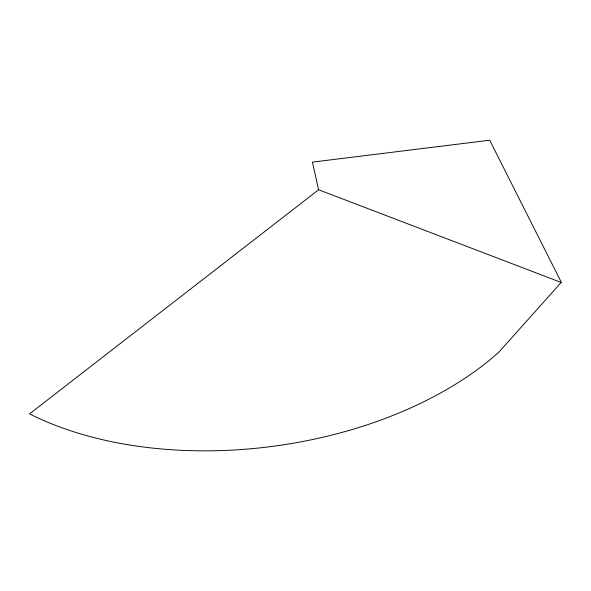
<?xml version="1.0" encoding="UTF-8"?>
<svg xmlns="http://www.w3.org/2000/svg" width="591" height="591" viewBox="0 0 591 591"><rect width="100%" height="100%" fill="white"/><g stroke="black" fill="none" stroke-linecap="round" stroke-linejoin="round"><path stroke-width="0.89" d="M561.228 282.424L498.634 352.421A313.444 185.471 -7.5 0 1 29.55 413.87L318.615 189.755L561.45 282.572L489.703 140.215L312.417 162.126L318.615 189.755"/></g></svg>
